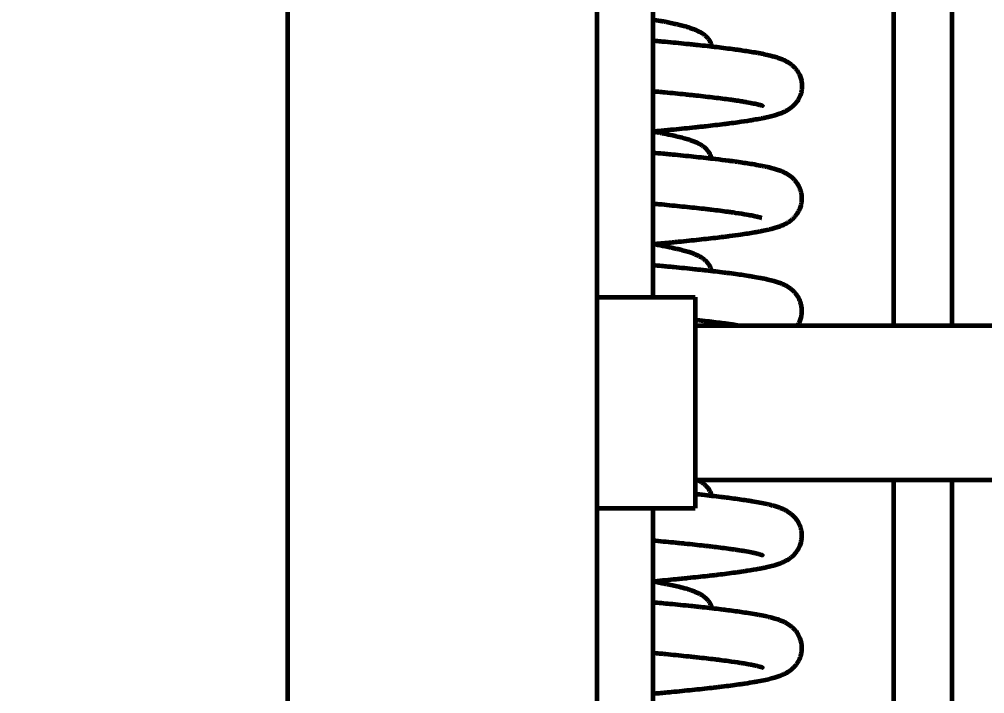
# Model space of a CAD drawing. Header units: millimetres. Extents: x 0 to 840, y 0 to 594.
# Drawn here: x 59.73 to 64.31, y 444.737 to 447.937 of the extents above; entities that cross this region are included whole.
import ezdxf

# ---------------------------------------------------------------- set-up
doc = ezdxf.new("R2010")
doc.units = ezdxf.units.MM
doc.linetypes.add('K5LT_BASIC', pattern=[0])
doc.linetypes.add('K5LT_THIN', pattern=[0])
doc.layers.add('Системный слой', color=7, linetype='Continuous')
doc.styles.add('KDIMTEXTSTYLE', font='GOST_AU.SHX', dxfattribs={"width": 0.96, "oblique": 15, "height": 5})
doc.dimstyles.new('KDIMSTYLE (0.07)', dxfattribs={"dimtxt": 5, "dimasz": 1, "dimexe": 2, "dimexo": 0, "dimgap": 1, "dimtad": 1, "dimlfac": 15, "dimtxsty": 'KDIMTEXTSTYLE', "dimsah": 1, "dimcen": 0, "dimdle": 1, "dimadec": 0, "dimazin": 0, "dimtfac": 0.667, "dimtmove": 0, "dimatfit": 3, "dimfxl": 1, "dimtvp": 1, "dimtolj": 1, "dimtzin": 0, "dimarcsym": 0})

# ---------------------------------------------------------------- blocks, each defined once
blk = doc.blocks.new('KDIMARROW_01')
at = {"layer": 'Системный слой'}
blk.add_hatch(color=0, dxfattribs=at).paths.add_polyline_path([(0, 0), (-5, 0.6583), (-4.5, 0), (-5, -0.6583)])
at = {"layer": 'Системный слой', "color": 0, "linetype": 'K5LT_THIN', "lineweight": 18}
for p, q in [((-4.5, 0), (-5, 0.6583)), ((-5, 0.6583), (0, 0)), ((0, 0), (-5, -0.6583)), ((-5, -0.6583), (-4.5, 0)), ((0, 0), (-1, 0))]:
    blk.add_line(p, q, dxfattribs=at)

msp = doc.modelspace()

# ---------------------------------------------------------------- linework, layer by layer
at = {"layer": 'Системный слой', "color": 5, "linetype": 'K5LT_BASIC', "lineweight": 60, "true_color": 0x0000ff}
for p, q in [((61.00305, 512.31632), (61.00305, 411.74583)), ((62.46971, 512.30589), (62.46971, 411.73474)), ((63.87945, 446.48472), (63.87945, 479.15139)), ((64.15418, 479.15139), (64.15418, 446.48472)), ((62.73638, 479.01806), (62.73638, 446.61806)), ((62.46971, 446.61806), (62.93595, 446.61806)), ((62.93595, 446.61806), (62.93595, 446.61308)), ((62.93595, 446.61308), (62.93595, 445.61806)), ((62.93595, 446.48472), (64.60262, 446.48472)), ((62.93595, 445.75139), (64.60262, 445.75139)), ((63.87945, 413.73968), (63.87945, 445.75139)), ((64.15418, 445.75139), (64.15418, 413.77201)), ((62.46971, 445.61806), (62.93595, 445.61806)), ((62.73638, 445.61806), (62.73638, 413.95986))]:
    msp.add_line(p, q, dxfattribs=at)
for points, knots in [([(62.73638, 447.93659), (62.7481, 447.93453), (62.75949, 447.93246), (62.77575, 447.92941), (62.78092, 447.92842), (62.79109, 447.92644), (62.79611, 447.92544), (62.80493, 447.92366), (62.80878, 447.92287), (62.8174, 447.92107), (62.82213, 447.92006), (62.83142, 447.91803), (62.83598, 447.91701), (62.84589, 447.91475), (62.85118, 447.91351), (62.86063, 447.91122), (62.86481, 447.91018), (62.87299, 447.90808), (62.877, 447.90703), (62.89157, 447.90307), (62.90161, 447.90011), (62.91796, 447.89476), (62.92461, 447.89242), (62.93664, 447.88776), (62.94207, 447.88549), (62.94993, 447.88184), (62.95251, 447.88059), (62.95759, 447.87798), (62.95995, 447.87671), (62.96729, 447.8725), (62.97215, 447.8694), (62.979, 447.86429), (62.9811, 447.86262), (62.98672, 447.85782), (62.99012, 447.85458), (62.99545, 447.84857), (62.99708, 447.8466), (63.00044, 447.8421), (63.00196, 447.83989), (63.00494, 447.83504), (63.00634, 447.83253), (63.00887, 447.82736), (63.0101, 447.82452), (63.0126, 447.81777), (63.01395, 447.81302), (63.01482, 447.8086), (63.01484, 447.8085), (63.01486, 447.80841)], [18.1692601, 18.1692601, 18.1692601, 18.1692601, 18.8211785, 18.8211785, 19.1315657, 19.1315657, 19.442832, 19.442832, 19.6894512, 19.6894512, 20.0028425, 20.0028425, 20.3168416, 20.3168416, 20.6983866, 20.6983866, 21.0139505, 21.0139505, 21.32952, 21.32952, 22.1900927, 22.1900927, 22.8291379, 22.8291379, 23.3887206, 23.3887206, 23.6696771, 23.6696771, 23.9363018, 23.9363018, 24.470549, 24.470549, 24.7026866, 24.7026866, 25.1010125, 25.1010125, 25.3022791, 25.3022791, 25.495904, 25.495904, 25.6844685, 25.6844685, 25.8700458, 25.8700458, 26.1442867, 26.1442867, 26.1504688, 26.1504688, 26.1504688, 26.1504688]), ([(62.73638, 447.83642), (62.74619, 447.83552), (62.75593, 447.83463), (62.77539, 447.83282), (62.78512, 447.83191), (62.82915, 447.82776), (62.8625, 447.82451), (62.9038, 447.82034), (62.91287, 447.81941), (62.93082, 447.81755), (62.93971, 447.81662), (62.98007, 447.81234), (63.01025, 447.80898), (63.0681, 447.80217), (63.09572, 447.79871), (63.12881, 447.79425), (63.13595, 447.79327), (63.14679, 447.79174), (63.15059, 447.7912), (63.17784, 447.78726), (63.19954, 447.78385), (63.22563, 447.77931), (63.23145, 447.77826), (63.24279, 447.77615), (63.24836, 447.77508), (63.26473, 447.77181), (63.27518, 447.76956), (63.28986, 447.7661), (63.29461, 447.76493), (63.30564, 447.76208), (63.31198, 447.76032), (63.32234, 447.7572), (63.32622, 447.75596), (63.33653, 447.75248), (63.34288, 447.75012), (63.35257, 447.74607), (63.35615, 447.74448), (63.36318, 447.7411), (63.36631, 447.7395), (63.37588, 447.73419), (63.38174, 447.73055), (63.39124, 447.72353), (63.3946, 447.72084), (63.40089, 447.71532), (63.40417, 447.71218), (63.41019, 447.70582), (63.41319, 447.70234), (63.4167, 447.69779), (63.41734, 447.69694), (63.41925, 447.69434), (63.4205, 447.69255), (63.42415, 447.68703), (63.42646, 447.68313), (63.43159, 447.67328), (63.43424, 447.66712), (63.43851, 447.65443), (63.44022, 447.64769), (63.4422, 447.63575), (63.44274, 447.63048), (63.44315, 447.61998), (63.44303, 447.61471), (63.44214, 447.60428), (63.44138, 447.59913), (63.43924, 447.58903), (63.43789, 447.58413), (63.43463, 447.57457), (63.43276, 447.57002), (63.42856, 447.56119), (63.42628, 447.55704), (63.42044, 447.5476), (63.41682, 447.54264), (63.40901, 447.53323), (63.4048, 447.52887), (63.39785, 447.52243), (63.39508, 447.52007), (63.39091, 447.51675), (63.38948, 447.51565), (63.38525, 447.51253), (63.38242, 447.51059), (63.37654, 447.50679), (63.37326, 447.50484), (63.36418, 447.49978), (63.35826, 447.49693), (63.34905, 447.49291), (63.34589, 447.49162), (63.33879, 447.48888), (63.33559, 447.48772), (63.32637, 447.48454), (63.32067, 447.48275), (63.31082, 447.47986), (63.30643, 447.47864), (63.29767, 447.47633), (63.29315, 447.47519), (63.28004, 447.47203), (63.2713, 447.47009), (63.25693, 447.4671), (63.25152, 447.46602), (63.2363, 447.46309), (63.22619, 447.46125), (63.20959, 447.4584), (63.2034, 447.45737), (63.17913, 447.45345), (63.15993, 447.45057), (63.12609, 447.44584), (63.11209, 447.44396), (63.09001, 447.44112), (63.08232, 447.44015), (63.04695, 447.43576), (63.01771, 447.43235), (62.97842, 447.42801), (62.96977, 447.42707), (62.95227, 447.42519), (62.94342, 447.42425), (62.90259, 447.41998), (62.86933, 447.41665), (62.82541, 447.4124), (62.81584, 447.41148), (62.79655, 447.40965), (62.78684, 447.40873), (62.76363, 447.40657), (62.75007, 447.40531), (62.73638, 447.40406)], [4.5149882, 4.5149882, 4.5149882, 4.5149882, 4.8416219, 4.8416219, 5.1728879, 5.1728879, 6.3538682, 6.3538682, 6.6907287, 6.6907287, 7.0287803, 7.0287803, 8.2448073, 8.2448073, 9.4897153, 9.4897153, 9.8407758, 9.8407758, 10.033826, 10.033826, 11.2390333, 11.2390333, 11.5982312, 11.5982312, 11.9577359, 11.9577359, 12.6916993, 12.6916993, 13.0468137, 13.0468137, 13.5557089, 13.5557089, 13.8868493, 13.8868493, 14.4094424, 14.4094424, 14.7017307, 14.7017307, 14.9704875, 14.9704875, 15.4094283, 15.4094283, 15.6286698, 15.6286698, 15.8384195, 15.8384195, 16.0408141, 16.0408141, 16.0862608, 16.0862608, 16.177154, 16.177154, 16.3589406, 16.3589406, 16.614341, 16.614341, 16.8608754, 16.8608754, 17.0450946, 17.0450946, 17.2274585, 17.2274585, 17.409156, 17.409156, 17.5913266, 17.5913266, 17.7750871, 17.7750871, 17.9615588, 17.9615588, 18.2200209, 18.2200209, 18.5012588, 18.5012588, 18.688407, 18.688407, 18.7873342, 18.7873342, 18.9851887, 18.9851887, 19.2213195, 19.2213195, 19.6880743, 19.6880743, 19.9672425, 19.9672425, 20.258408, 20.258408, 20.7301714, 20.7301714, 21.0713169, 21.0713169, 21.419201, 21.419201, 22.0480338, 22.0480338, 22.4074842, 22.4074842, 23.0363171, 23.0363171, 23.3947079, 23.3947079, 24.4109956, 24.4109956, 25.0827043, 25.0827043, 25.4325862, 25.4325862, 26.6632452, 26.6632452, 27.0050389, 27.0050389, 27.3452206, 27.3452206, 28.5572108, 28.5572108, 28.8913199, 28.8913199, 29.2241951, 29.2241951, 29.6802866, 29.6802866, 29.6802866, 29.6802866]), ([(62.73638, 447.59624), (62.7457, 447.59538), (62.75494, 447.59451), (62.77369, 447.59275), (62.78319, 447.59186), (62.82611, 447.58775), (62.85852, 447.58456), (62.89844, 447.58045), (62.90718, 447.57954), (62.92445, 447.57772), (62.93298, 447.57681), (62.97155, 447.57264), (63.00019, 447.56939), (63.05389, 447.56291), (63.079, 447.55968), (63.10871, 447.55557), (63.11519, 447.55465), (63.12782, 447.55281), (63.13396, 447.5519), (63.14917, 447.54958), (63.15799, 447.54818), (63.17174, 447.54589), (63.17697, 447.545), (63.19355, 447.54207), (63.20405, 447.54006), (63.22242, 447.53624), (63.23052, 447.53438), (63.24003, 447.53197), (63.24262, 447.53127), (63.2481, 447.52973), (63.2513, 447.52873), (63.25395, 447.52784), (63.25502, 447.52746), (63.25641, 447.52693), (63.25562, 447.52727), (63.25542, 447.52737)], [36.6771685, 36.6771685, 36.6771685, 36.6771685, 36.9747086, 36.9747086, 37.285397, 37.285397, 38.3918874, 38.3918874, 38.7066262, 38.7066262, 39.0224179, 39.0224179, 40.1534954, 40.1534954, 41.2830678, 41.2830678, 41.6080583, 41.6080583, 41.9334416, 41.9334416, 42.4374139, 42.4374139, 42.7648578, 42.7648578, 43.5134637, 43.5134637, 44.2620695, 44.2620695, 44.5758983, 44.5758983, 45.0548218, 45.0548218, 45.3246991, 45.3246991, 45.7949073, 45.7949073, 45.7949073, 45.7949073]), ([(63.01486, 447.27505), (63.01464, 447.2762), (63.0144, 447.27733), (63.01346, 447.28133), (63.01262, 447.28419), (63.01024, 447.291), (63.00864, 447.29466), (63.0048, 447.30207), (63.0028, 447.30532), (62.99896, 447.31081), (62.99737, 447.31287), (62.99467, 447.31612), (62.99357, 447.31738), (62.99069, 447.32052), (62.9888, 447.32241), (62.98362, 447.32726), (62.98018, 447.33008), (62.97468, 447.33417), (62.97264, 447.33559), (62.96835, 447.33841), (62.96628, 447.3397), (62.96179, 447.34234), (62.95955, 447.34359), (62.95208, 447.34755), (62.94676, 447.35006), (62.93855, 447.35359), (62.93578, 447.35473), (62.9269, 447.35823), (62.9207, 447.36047), (62.9109, 447.36375), (62.9075, 447.36485), (62.8951, 447.3687), (62.88573, 447.37137), (62.86581, 447.37664), (62.85528, 447.37924), (62.83976, 447.38283), (62.83523, 447.38385), (62.81775, 447.38771), (62.80417, 447.39052), (62.78487, 447.39432), (62.77973, 447.39531), (62.76929, 447.39729), (62.764, 447.39828), (62.75135, 447.4006), (62.74394, 447.40193), (62.73638, 447.40326)], [15.2738431, 15.2738431, 15.2738431, 15.2738431, 15.3423323, 15.3423323, 15.5223642, 15.5223642, 15.7842619, 15.7842619, 16.058564, 16.058564, 16.252785, 16.252785, 16.3790014, 16.3790014, 16.5871629, 16.5871629, 16.9639991, 16.9639991, 17.1936462, 17.1936462, 17.4331993, 17.4331993, 17.6849392, 17.6849392, 18.2528815, 18.2528815, 18.5400312, 18.5400312, 19.1438738, 19.1438738, 19.4524095, 19.4524095, 20.2411244, 20.2411244, 21.0298393, 21.0298393, 21.3451067, 21.3451067, 22.2240718, 22.2240718, 22.5359485, 22.5359485, 22.8470314, 22.8470314, 23.2676354, 23.2676354, 23.2676354, 23.2676354]), ([(62.73638, 446.87073), (62.76274, 446.87314), (62.78859, 446.87555), (62.82345, 446.87888), (62.83296, 446.87979), (62.85182, 446.88163), (62.86118, 446.88254), (62.90367, 446.88676), (62.93568, 446.89006), (62.99696, 446.89668), (63.02623, 446.9), (63.06192, 446.90429), (63.06978, 446.90525), (63.08528, 446.90719), (63.09291, 446.90816), (63.1185, 446.91147), (63.13579, 446.91382), (63.17588, 446.91959), (63.1977, 446.923), (63.22394, 446.92754), (63.22979, 446.92859), (63.24119, 446.93069), (63.24678, 446.93176), (63.26341, 446.93506), (63.27408, 446.93734), (63.28895, 446.94083), (63.29373, 446.942), (63.30471, 446.94482), (63.31099, 446.94655), (63.32133, 446.94964), (63.32516, 446.95085), (63.33634, 446.95459), (63.34325, 446.95714), (63.35374, 446.96159), (63.35735, 446.96322), (63.36428, 446.9666), (63.36772, 446.9684), (63.37182, 446.97072), (63.37239, 446.97104), (63.37366, 446.97178), (63.37437, 446.9722), (63.37652, 446.97349), (63.37796, 446.97438), (63.38234, 446.97719), (63.38534, 446.97924), (63.39088, 446.98336), (63.39341, 446.98536), (63.39908, 446.99018), (63.40224, 446.99308), (63.40838, 446.99934), (63.41137, 447.00266), (63.41711, 447.00978), (63.41985, 447.01354), (63.42596, 447.02299), (63.42918, 447.02885), (63.43468, 447.04118), (63.43693, 447.04746), (63.44004, 447.05905), (63.44108, 447.06412), (63.44254, 447.07446), (63.44295, 447.07968), (63.44311, 447.09015), (63.44287, 447.09539), (63.44175, 447.10572), (63.44086, 447.11086), (63.43853, 447.12079), (63.43704, 447.12572), (63.43365, 447.13504), (63.43167, 447.13959), (63.4266, 447.14971), (63.42333, 447.15514), (63.41759, 447.16337), (63.41524, 447.16643), (63.40999, 447.17272), (63.40695, 447.176), (63.40101, 447.18188), (63.3978, 447.18477), (63.39171, 447.18983), (63.38849, 447.19228), (63.38227, 447.19669), (63.3792, 447.19869), (63.37044, 447.20402), (63.36553, 447.20662), (63.35699, 447.21076), (63.35377, 447.21221), (63.34712, 447.21504), (63.34351, 447.21647), (63.33649, 447.21911), (63.33274, 447.22044), (63.32276, 447.22377), (63.31656, 447.22565), (63.30587, 447.22866), (63.30148, 447.22983), (63.2905, 447.23263), (63.28362, 447.23427), (63.27145, 447.237), (63.26642, 447.23808), (63.25595, 447.24024), (63.25053, 447.24132), (63.23355, 447.24458), (63.22141, 447.24675), (63.18862, 447.25225), (63.16704, 447.25555), (63.14103, 447.25922), (63.1382, 447.25962), (63.12964, 447.2608), (63.12384, 447.26159), (63.11064, 447.26336), (63.10317, 447.26434), (63.07574, 447.26786), (63.05496, 447.2704), (63.00412, 447.27634), (62.97332, 447.27974), (62.90933, 447.28648), (62.87618, 447.28982), (62.83239, 447.29408), (62.82284, 447.295), (62.80362, 447.29683), (62.79395, 447.29775), (62.76845, 447.30014), (62.75251, 447.30161), (62.73638, 447.30309)], [21.4751895, 21.4751895, 21.4751895, 21.4751895, 22.4867935, 22.4867935, 22.8707507, 22.8707507, 23.2560442, 23.2560442, 24.6376212, 24.6376212, 26.0225664, 26.0225664, 26.4223354, 26.4223354, 26.8241777, 26.8241777, 27.7942628, 27.7942628, 29.1847549, 29.1847549, 29.5986035, 29.5986035, 30.0128351, 30.0128351, 30.8718429, 30.8718429, 31.2817204, 31.2817204, 31.8614759, 31.8614759, 32.2436087, 32.2436087, 32.9192174, 32.9192174, 33.2522075, 33.2522075, 33.5618145, 33.5618145, 33.6112782, 33.6112782, 33.6726035, 33.6726035, 33.795254, 33.795254, 34.0405551, 34.0405551, 34.2404277, 34.2404277, 34.484257, 34.484257, 34.7175601, 34.7175601, 34.9438232, 34.9438232, 35.2456499, 35.2456499, 35.5278717, 35.5278717, 35.7388603, 35.7388603, 35.9486311, 35.9486311, 36.1584487, 36.1584487, 36.3695896, 36.3695896, 36.5833664, 36.5833664, 36.8011587, 36.8011587, 37.0944071, 37.0944071, 37.2836793, 37.2836793, 37.5149433, 37.5149433, 37.7512054, 37.7512054, 37.9965616, 37.9965616, 38.2531943, 38.2531943, 38.7244485, 38.7244485, 39.0316553, 39.0316553, 39.3647518, 39.3647518, 39.719395, 39.719395, 40.3162701, 40.3162701, 40.7101352, 40.7101352, 41.3004449, 41.3004449, 41.7105574, 41.7105574, 42.1246205, 42.1246205, 42.9826017, 42.9826017, 44.3265592, 44.3265592, 44.4891463, 44.4891463, 44.8143203, 44.8143203, 45.2185949, 45.2185949, 46.2732177, 46.2732177, 47.6934743, 47.6934743, 49.0931531, 49.0931531, 49.4784196, 49.4784196, 49.8623441, 49.8623441, 50.4814258, 50.4814258, 50.4814258, 50.4814258]), ([(62.73638, 447.0629), (62.74061, 447.06251), (62.74483, 447.06212), (62.75868, 447.06083), (62.76825, 447.05993), (62.81144, 447.05585), (62.84408, 447.05266), (62.90708, 447.04626), (62.93741, 447.04305), (62.97444, 447.03894), (62.98256, 447.03802), (62.99855, 447.03619), (63.00643, 447.03527), (63.04193, 447.03107), (63.06791, 447.0278), (63.09869, 447.02363), (63.10532, 447.02271), (63.11754, 447.02098), (63.12318, 447.02016), (63.14822, 447.01646), (63.16612, 447.01358), (63.18695, 447.0099), (63.19179, 447.00902), (63.20104, 447.00727), (63.20541, 447.00641), (63.21762, 447.00393), (63.22488, 447.00233), (63.23402, 447.00015), (63.23709, 446.99939), (63.24564, 446.99715), (63.24993, 446.99588), (63.25346, 446.99467)], [35.7430246, 35.7430246, 35.7430246, 35.7430246, 35.8748702, 35.8748702, 36.1774122, 36.1774122, 37.2523773, 37.2523773, 38.3370245, 38.3370245, 38.6472739, 38.6472739, 38.9586758, 38.9586758, 40.0750141, 40.0750141, 40.3910649, 40.3910649, 40.6728486, 40.6728486, 41.6780939, 41.6780939, 41.9973924, 41.9973924, 42.3162, 42.3162, 42.9242987, 42.9242987, 43.2306743, 43.2306743, 43.9517138, 43.9517138, 43.9517138, 43.9517138]), ([(63.01486, 446.74174), (63.01433, 446.74449), (63.01369, 446.74707), (63.01206, 446.7526), (63.01113, 446.75521), (63.00843, 446.76181), (63.0066, 446.76544), (63.00373, 446.77038), (63.00269, 446.77203), (63.00019, 446.77579), (62.99847, 446.77813), (62.99514, 446.78228), (62.99333, 446.78434), (62.98975, 446.78814), (62.98791, 446.78994), (62.98411, 446.79342), (62.98225, 446.795), (62.97661, 446.79951), (62.97316, 446.80195), (62.96733, 446.80572), (62.96514, 446.80706), (62.96062, 446.80967), (62.95823, 446.81097), (62.95047, 446.815), (62.94491, 446.81757), (62.93636, 446.82117), (62.93352, 446.82231), (62.92487, 446.82564), (62.91885, 446.82778), (62.90921, 446.83097), (62.90581, 446.83205), (62.8941, 446.83565), (62.88543, 446.83811), (62.87499, 446.84088), (62.8737, 446.84122), (62.8707, 446.842), (62.86898, 446.84244), (62.86376, 446.84377), (62.86022, 446.84465), (62.85234, 446.84656), (62.84798, 446.84759), (62.83909, 446.84965), (62.83455, 446.85067), (62.82769, 446.85218), (62.82543, 446.85267), (62.81859, 446.85414), (62.81395, 446.85513), (62.80437, 446.85711), (62.79943, 446.85811), (62.77958, 446.86205), (62.76402, 446.86498), (62.74399, 446.86858), (62.7402, 446.86925), (62.73638, 446.86993)], [15.2721746, 15.2721746, 15.2721746, 15.2721746, 15.4388148, 15.4388148, 15.6189055, 15.6189055, 15.8861843, 15.8861843, 16.0136832, 16.0136832, 16.2106165, 16.2106165, 16.4114529, 16.4114529, 16.6175259, 16.6175259, 16.830425, 16.830425, 17.2321032, 17.2321032, 17.4761631, 17.4761631, 17.7336836, 17.7336836, 18.3269218, 18.3269218, 18.6157832, 18.6157832, 19.1939626, 19.1939626, 19.501393, 19.501393, 20.2271694, 20.2271694, 20.3284075, 20.3284075, 20.4618707, 20.4618707, 20.728797, 20.728797, 21.0445292, 21.0445292, 21.3598321, 21.3598321, 21.5123391, 21.5123391, 21.8173531, 21.8173531, 22.1304782, 22.1304782, 23.0536314, 23.0536314, 23.2665611, 23.2665611, 23.2665611, 23.2665611]), ([(63.42277, 446.48472), (63.42393, 446.48653), (63.42506, 446.48841), (63.42937, 446.49595), (63.43226, 446.50196), (63.43706, 446.51457), (63.43896, 446.52097), (63.44142, 446.53272), (63.44218, 446.53787), (63.44304, 446.54831), (63.44315, 446.55355), (63.44272, 446.56399), (63.44218, 446.5692), (63.44049, 446.57937), (63.43933, 446.58443), (63.43649, 446.5941), (63.43476, 446.59887), (63.43091, 446.60792), (63.42874, 446.61228), (63.42401, 446.62062), (63.42147, 446.62455), (63.41688, 446.63096), (63.41487, 446.63353), (63.40998, 446.6394), (63.40694, 446.64268), (63.401, 446.64856), (63.39779, 446.65144), (63.3917, 446.65651), (63.38849, 446.65895), (63.38226, 446.66336), (63.37919, 446.66536), (63.37284, 446.66923), (63.36999, 446.67083), (63.36077, 446.67572), (63.35544, 446.67818), (63.34653, 446.68194), (63.34291, 446.68338), (63.33586, 446.68601), (63.3321, 446.68732), (63.32209, 446.69064), (63.3159, 446.69251), (63.30518, 446.69551), (63.30076, 446.69669), (63.29181, 446.69896), (63.28707, 446.70011), (63.27528, 446.70284), (63.26806, 446.70441), (63.25527, 446.70705), (63.24984, 446.70813), (63.2328, 446.71139), (63.22064, 446.71355), (63.20168, 446.71673), (63.19537, 446.71775), (63.16774, 446.72212), (63.14488, 446.72543), (63.11316, 446.72969), (63.10572, 446.73067), (63.09061, 446.73262), (63.08293, 446.73359), (63.04772, 446.73797), (63.01868, 446.74135), (62.97952, 446.74568), (62.97081, 446.74663), (62.95319, 446.74853), (62.94428, 446.74947), (62.90336, 446.75376), (62.87008, 446.7571), (62.82615, 446.76135), (62.81657, 446.76227), (62.79729, 446.7641), (62.78759, 446.76501), (62.76414, 446.7672), (62.75033, 446.76848), (62.73638, 446.76975)], [26.8344584, 26.8344584, 26.8344584, 26.8344584, 26.9140354, 26.9140354, 27.1451944, 27.1451944, 27.3637099, 27.3637099, 27.5292548, 27.5292548, 27.6942968, 27.6942968, 27.8598318, 27.8598318, 28.0268735, 28.0268735, 28.1964739, 28.1964739, 28.3693152, 28.3693152, 28.543085, 28.543085, 28.6698467, 28.6698467, 28.8519205, 28.8519205, 29.0379252, 29.0379252, 29.2310918, 29.2310918, 29.433138, 29.433138, 29.6463383, 29.6463383, 30.0602691, 30.0602691, 30.323602, 30.323602, 30.6035847, 30.6035847, 31.0734237, 31.0734237, 31.3841788, 31.3841788, 31.7038255, 31.7038255, 32.1685717, 32.1685717, 32.4945992, 32.4945992, 33.1701752, 33.1701752, 33.4951419, 33.4951419, 34.5618361, 34.5618361, 34.8802776, 34.8802776, 35.197354, 35.197354, 36.308348, 36.308348, 36.6207385, 36.6207385, 36.9320237, 36.9320237, 38.0328558, 38.0328558, 38.3359136, 38.3359136, 38.6379369, 38.6379369, 39.0594782, 39.0594782, 39.0594782, 39.0594782]), ([(63.1373, 446.48472), (63.13239, 446.48547), (63.12736, 446.48621), (63.11659, 446.48778), (63.11082, 446.4886), (63.09833, 446.49034), (63.09158, 446.49126), (63.07777, 446.49311), (63.0707, 446.49403), (63.03817, 446.4982), (63.01093, 446.50147), (62.97397, 446.50566), (62.96574, 446.50657), (62.95033, 446.50827), (62.94319, 446.50905), (62.93595, 446.50982)], [3.5298273, 3.5298273, 3.5298273, 3.5298273, 3.8061481, 3.8061481, 4.1085181, 4.1085181, 4.4462882, 4.4462882, 4.7832789, 4.7832789, 5.9672608, 5.9672608, 6.2991287, 6.2991287, 6.5797947, 6.5797947, 6.5797947, 6.5797947]), ([(63.01487, 445.675), (63.01442, 445.67734), (63.01384, 445.6798), (63.01243, 445.68477), (63.01141, 445.68777), (63.00927, 445.69315), (63.00805, 445.6958), (63.00543, 445.70085), (63.00407, 445.70318), (63.00027, 445.7091), (62.99799, 445.71215), (62.99346, 445.71756), (62.99154, 445.71963), (62.98765, 445.72352), (62.98577, 445.72527), (62.98193, 445.7286), (62.97992, 445.73023), (62.97588, 445.7333), (62.97377, 445.7348), (62.96742, 445.73908), (62.96321, 445.74158), (62.95644, 445.74526), (62.9541, 445.74646), (62.94905, 445.74893), (62.94636, 445.75018), (62.94363, 445.75139)], [15.2786869, 15.2786869, 15.2786869, 15.2786869, 15.4198226, 15.4198226, 15.6030203, 15.6030203, 15.7864814, 15.7864814, 15.9719728, 15.9719728, 16.2609168, 16.2609168, 16.4905844, 16.4905844, 16.7023812, 16.7023812, 16.9231568, 16.9231568, 17.1533399, 17.1533399, 17.6271308, 17.6271308, 17.8872433, 17.8872433, 18.1735428, 18.1735428, 18.1735428, 18.1735428]), ([(62.73638, 445.27073), (62.73916, 445.27098), (62.74193, 445.27124), (62.77967, 445.2747), (62.81373, 445.27791), (62.85612, 445.28205), (62.86545, 445.28297), (62.88397, 445.28481), (62.89315, 445.28573), (62.93482, 445.28997), (62.96611, 445.29329), (63.00442, 445.29757), (63.01277, 445.29851), (63.02928, 445.30041), (63.03743, 445.30136), (63.07429, 445.30574), (63.1015, 445.30918), (63.13412, 445.31363), (63.1412, 445.31461), (63.15317, 445.31632), (63.15813, 445.31704), (63.16982, 445.31876), (63.17645, 445.31977), (63.2037, 445.324), (63.22298, 445.32727), (63.24633, 445.33167), (63.25184, 445.33275), (63.26248, 445.33491), (63.26769, 445.33601), (63.28256, 445.33927), (63.29194, 445.3415), (63.30518, 445.34497), (63.30967, 445.34621), (63.31993, 445.34919), (63.32557, 445.35094), (63.33539, 445.35431), (63.3389, 445.35558), (63.35, 445.35988), (63.3575, 445.36313), (63.36855, 445.36885), (63.372, 445.37077), (63.37874, 445.37483), (63.38208, 445.377), (63.38767, 445.38096), (63.38988, 445.3826), (63.39659, 445.38792), (63.40118, 445.39197), (63.40874, 445.39972), (63.41172, 445.40307), (63.41744, 445.41021), (63.42017, 445.414), (63.42532, 445.42204), (63.42771, 445.42624), (63.43209, 445.43514), (63.43404, 445.43972), (63.43794, 445.45074), (63.43969, 445.45719), (63.44214, 445.4704), (63.44284, 445.47706), (63.44317, 445.49041), (63.44281, 445.49709), (63.44126, 445.50873), (63.44025, 445.51384), (63.4377, 445.52366), (63.4361, 445.52854), (63.43251, 445.53773), (63.43045, 445.54221), (63.42593, 445.55075), (63.42347, 445.55481), (63.41847, 445.56219), (63.41593, 445.56556), (63.41053, 445.57211), (63.40753, 445.57538), (63.40014, 445.58279), (63.39536, 445.58693), (63.38778, 445.59282), (63.38462, 445.59507), (63.37834, 445.59924), (63.37537, 445.60106), (63.36897, 445.60474), (63.36615, 445.60624), (63.35969, 445.60949), (63.35658, 445.61094), (63.34714, 445.61511), (63.34078, 445.61758), (63.33088, 445.62108), (63.32718, 445.62231), (63.31697, 445.62553), (63.31082, 445.62731), (63.30003, 445.63021), (63.29545, 445.63139), (63.28623, 445.63364), (63.28143, 445.63476), (63.26608, 445.6382), (63.2553, 445.64042), (63.23242, 445.64479), (63.22032, 445.64694), (63.20142, 445.6501), (63.1951, 445.65113), (63.16721, 445.65553), (63.14406, 445.65888), (63.10768, 445.66376), (63.0957, 445.66531), (63.07567, 445.66783), (63.06783, 445.6688), (63.03151, 445.67321), (63.00149, 445.67663), (62.96122, 445.681), (62.95237, 445.68195), (62.94093, 445.68315), (62.93845, 445.68342), (62.93595, 445.68368)], [20.1436098, 20.1436098, 20.1436098, 20.1436098, 20.2446428, 20.2446428, 21.5215699, 21.5215699, 21.8868469, 21.8868469, 22.2535039, 22.2535039, 23.5694427, 23.5694427, 23.9435643, 23.9435643, 24.3194037, 24.3194037, 25.6706935, 25.6706935, 26.0544178, 26.0544178, 26.3335251, 26.3335251, 26.721096, 26.721096, 27.9615217, 27.9615217, 28.3542465, 28.3542465, 28.7469874, 28.7469874, 29.5051012, 29.5051012, 29.8878539, 29.8878539, 30.4186922, 30.4186922, 30.7559403, 30.7559403, 31.4261252, 31.4261252, 31.7113007, 31.7113007, 31.975025, 31.975025, 32.1427624, 32.1427624, 32.4782371, 32.4782371, 32.6989721, 32.6989721, 32.9131811, 32.9131811, 33.1219686, 33.1219686, 33.3262928, 33.3262928, 33.5871691, 33.5871691, 33.8414291, 33.8414291, 34.0941669, 34.0941669, 34.2946563, 34.2946563, 34.4979745, 34.4979745, 34.7053842, 34.7053842, 34.9142029, 34.9142029, 35.1087007, 35.1087007, 35.3252092, 35.3252092, 35.6599085, 35.6599085, 35.8963592, 35.8963592, 36.1445702, 36.1445702, 36.407811, 36.407811, 36.6921966, 36.6921966, 37.259776, 37.259776, 37.6026702, 37.6026702, 38.1604641, 38.1604641, 38.5398848, 38.5398848, 38.9266539, 38.9266539, 39.7350918, 39.7350918, 40.5435296, 40.5435296, 40.9346098, 40.9346098, 42.2332883, 42.2332883, 42.8425871, 42.8425871, 43.2235494, 43.2235494, 44.5775534, 44.5775534, 44.9525843, 44.9525843, 45.0561848, 45.0561848, 45.0561848, 45.0561848]), ([(63.25536, 445.39406), (63.25563, 445.39393), (63.25629, 445.39365), (63.25448, 445.39432), (63.25327, 445.39474), (63.24979, 445.39588), (63.24517, 445.39727), (63.23735, 445.39932), (63.23456, 445.40002), (63.22664, 445.40192), (63.22137, 445.4031), (63.21177, 445.40513), (63.20761, 445.40598), (63.19323, 445.40879), (63.18206, 445.41081), (63.16458, 445.41376), (63.15903, 445.41466), (63.14875, 445.4163), (63.14407, 445.41703), (63.13328, 445.41867), (63.12712, 445.41959), (63.11444, 445.42142), (63.10794, 445.42234), (63.07834, 445.42643), (63.05341, 445.42964), (63.01914, 445.43377), (63.01135, 445.43469), (62.99554, 445.43654), (62.98753, 445.43745), (62.95037, 445.44165), (62.91972, 445.44494), (62.87881, 445.44913), (62.86985, 445.45004), (62.85175, 445.45186), (62.84261, 445.45277), (62.80208, 445.45675), (62.76968, 445.45983), (62.73638, 445.4629)], [0, 0, 0, 0, 0.5429221, 0.5429221, 0.8046788, 0.8046788, 1.4357002, 1.4357002, 1.7454987, 1.7454987, 2.2234983, 2.2234983, 2.5464813, 2.5464813, 3.2926133, 3.2926133, 3.6200289, 3.6200289, 3.8811216, 3.8811216, 4.2073034, 4.2073034, 4.5327004, 4.5327004, 5.6531948, 5.6531948, 5.9749228, 5.9749228, 6.2949674, 6.2949674, 7.4341279, 7.4341279, 7.7488285, 7.7488285, 8.0626308, 8.0626308, 9.1261073, 9.1261073, 9.1261073, 9.1261073]), ([(62.73638, 445.26993), (62.73654, 445.2699), (62.73669, 445.26987), (62.75606, 445.26646), (62.77435, 445.26307), (62.79668, 445.25866), (62.80163, 445.25766), (62.81139, 445.25566), (62.81618, 445.25466), (62.83088, 445.25151), (62.84047, 445.24936), (62.86227, 445.24421), (62.87407, 445.24121), (62.89628, 445.23504), (62.90661, 445.2319), (62.92344, 445.22617), (62.93024, 445.22366), (62.93956, 445.21984), (62.9424, 445.21862), (62.95049, 445.21497), (62.95563, 445.21243), (62.96311, 445.20825), (62.96549, 445.20685), (62.97238, 445.20253), (62.97693, 445.19935), (62.98352, 445.19392), (62.98541, 445.19227), (62.98917, 445.1887), (62.99075, 445.18711), (62.99543, 445.18202), (62.99822, 445.17859), (63.00336, 445.17114), (63.00576, 445.16708), (63.00898, 445.16047), (63.01026, 445.15746), (63.01223, 445.15206), (63.01319, 445.14896), (63.01427, 445.1446), (63.01458, 445.14318), (63.01486, 445.14175)], [18.338565, 18.338565, 18.338565, 18.338565, 18.3472506, 18.3472506, 19.4174109, 19.4174109, 19.7294684, 19.7294684, 20.0427108, 20.0427108, 20.7073076, 20.7073076, 21.6178313, 21.6178313, 22.5283551, 22.5283551, 23.1943447, 23.1943447, 23.4881751, 23.4881751, 24.0502872, 24.0502872, 24.3094207, 24.3094207, 24.8181973, 24.8181973, 25.0414874, 25.0414874, 25.2315293, 25.2315293, 25.5626891, 25.5626891, 25.8640418, 25.8640418, 26.0525972, 26.0525972, 26.2404402, 26.2404402, 26.3284295, 26.3284295, 26.3284295, 26.3284295]), ([(62.73638, 444.7374), (62.74644, 444.73832), (62.75642, 444.73923), (62.77613, 444.74106), (62.78585, 444.74197), (62.80517, 444.7438), (62.81476, 444.74471), (62.85828, 444.74889), (62.89118, 444.75216), (62.95496, 444.75877), (62.98579, 444.7621), (63.02342, 444.7664), (63.03162, 444.76735), (63.0478, 444.76926), (63.05579, 444.77021), (63.09182, 444.77461), (63.11829, 444.77806), (63.14596, 444.78196), (63.14891, 444.78238), (63.15878, 444.7838), (63.16556, 444.78479), (63.18857, 444.78827), (63.20404, 444.79076), (63.22467, 444.79434), (63.23052, 444.79539), (63.24803, 444.79863), (63.25923, 444.80085), (63.28058, 444.80547), (63.2907, 444.80785), (63.30467, 444.8115), (63.30909, 444.81271), (63.31969, 444.81578), (63.32561, 444.81762), (63.33549, 444.82101), (63.33923, 444.82237), (63.34655, 444.82521), (63.35024, 444.82674), (63.36094, 444.83149), (63.36837, 444.83519), (63.37818, 444.84118), (63.38014, 444.84243), (63.38534, 444.84591), (63.38862, 444.84828), (63.39699, 444.85489), (63.40214, 444.85948), (63.41023, 444.86804), (63.41318, 444.87146), (63.4188, 444.87874), (63.4215, 444.88261), (63.42653, 444.89081), (63.42886, 444.89508), (63.43309, 444.9041), (63.43495, 444.90874), (63.43818, 444.91845), (63.43951, 444.92341), (63.44185, 444.93501), (63.44266, 444.94166), (63.44321, 444.955), (63.44296, 444.96168), (63.44143, 444.97481), (63.44013, 444.98133), (63.43705, 444.9924), (63.43538, 444.99722), (63.43164, 445.00633), (63.42952, 445.01074), (63.42489, 445.01917), (63.42239, 445.02317), (63.41761, 445.02999), (63.41538, 445.0329), (63.41029, 445.03905), (63.40729, 445.04231), (63.40138, 445.0482), (63.39818, 445.0511), (63.3903, 445.0577), (63.38534, 445.0613), (63.37739, 445.0665), (63.37444, 445.06828), (63.36803, 445.07192), (63.3652, 445.0734), (63.35873, 445.07661), (63.35559, 445.07806), (63.34617, 445.08216), (63.33982, 445.0846), (63.3299, 445.08808), (63.32619, 445.0893), (63.31829, 445.09177), (63.31443, 445.09291), (63.30405, 445.09584), (63.29744, 445.09757), (63.28605, 445.10035), (63.28125, 445.10147), (63.26587, 445.10492), (63.25504, 445.10714), (63.238, 445.11039), (63.23227, 445.11145), (63.21427, 445.11465), (63.20152, 445.11679), (63.16682, 445.12225), (63.14383, 445.12557), (63.10779, 445.13041), (63.09595, 445.13195), (63.07607, 445.13445), (63.06823, 445.13542), (63.03194, 445.13983), (63.00193, 445.14325), (62.96168, 445.14762), (62.95283, 445.14856), (62.93503, 445.15045), (62.92607, 445.15138), (62.8847, 445.15564), (62.85107, 445.15897), (62.79027, 445.16478), (62.76359, 445.16727), (62.73638, 445.16975)], [21.4839326, 21.4839326, 21.4839326, 21.4839326, 21.8699409, 21.8699409, 22.2517491, 22.2517491, 22.6349183, 22.6349183, 24.0051263, 24.0051263, 25.400245, 25.400245, 25.796335, 25.796335, 26.1945912, 26.1945912, 27.6223023, 27.6223023, 27.7947476, 27.7947476, 28.2027421, 28.2027421, 29.2107954, 29.2107954, 29.6247252, 29.6247252, 30.4863991, 30.4863991, 31.348073, 31.348073, 31.7519347, 31.7519347, 32.3324974, 32.3324974, 32.6949447, 32.6949447, 33.0418173, 33.0418173, 33.7145983, 33.7145983, 33.8794108, 33.8794108, 34.1445976, 34.1445976, 34.5418611, 34.5418611, 34.7734111, 34.7734111, 34.9988322, 34.9988322, 35.218388, 35.218388, 35.4334643, 35.4334643, 35.6454261, 35.6454261, 35.9139995, 35.9139995, 36.1806538, 36.1806538, 36.4504721, 36.4504721, 36.6655267, 36.6655267, 36.8848206, 36.8848206, 37.1053473, 37.1053473, 37.2853149, 37.2853149, 37.5139528, 37.5139528, 37.7498177, 37.7498177, 38.136234, 38.136234, 38.399707, 38.399707, 38.6793598, 38.6793598, 38.981949, 38.981949, 39.5800164, 39.5800164, 39.9431192, 39.9431192, 40.3159556, 40.3159556, 40.9053362, 40.9053362, 41.3136107, 41.3136107, 42.1690535, 42.1690535, 42.5835699, 42.5835699, 43.4390127, 43.4390127, 44.7989123, 44.7989123, 45.4345947, 45.4345947, 45.8366618, 45.8366618, 47.2655545, 47.2655545, 47.6613888, 47.6613888, 48.0523041, 48.0523041, 49.4459193, 49.4459193, 50.4902511, 50.4902511, 50.4902511, 50.4902511]), ([(63.25508, 444.86087), (63.25443, 444.86119), (63.25644, 444.8603), (63.25284, 444.86155), (63.25133, 444.86205), (63.24701, 444.86339), (63.24105, 444.86504), (63.23487, 444.86661), (63.23192, 444.86733), (63.22408, 444.86918), (63.21764, 444.87059), (63.20628, 444.87291), (63.20196, 444.87376), (63.18864, 444.87629), (63.17918, 444.87797), (63.16363, 444.88058), (63.15809, 444.88148), (63.13429, 444.88526), (63.11445, 444.88815), (63.08036, 444.89278), (63.06722, 444.8945), (63.04623, 444.89714), (63.03875, 444.89806), (63.00429, 444.90225), (62.97568, 444.90551), (62.9371, 444.9097), (62.92857, 444.91062), (62.91131, 444.91244), (62.90258, 444.91336), (62.86229, 444.91751), (62.82945, 444.92076), (62.78606, 444.92492), (62.77655, 444.92582), (62.75739, 444.92762), (62.74775, 444.92852), (62.73748, 444.92947), (62.73693, 444.92952), (62.73638, 444.92957)], [0, 0, 0, 0, 0.3866668, 0.3866668, 0.5291443, 0.5291443, 0.8741798, 0.8741798, 1.0705762, 1.0705762, 1.6217455, 1.6217455, 1.939295, 1.939295, 2.5457365, 2.5457365, 2.8648807, 2.8648807, 3.8674806, 3.8674806, 4.4548851, 4.4548851, 4.7698372, 4.7698372, 5.8784201, 5.8784201, 6.1875996, 6.1875996, 6.4956845, 6.4956845, 7.5917369, 7.5917369, 7.8956603, 7.8956603, 8.1987332, 8.1987332, 8.2158235, 8.2158235, 8.2158235, 8.2158235])]:
    msp.add_open_spline(points, degree=3, knots=knots, dxfattribs=at)

# ---------------------------------------------------------------- dimensions: what is measured, and where the dimension line sits
at = {"layer": 'Системный слой', "color": 7}
msp.add_linear_dim(base=(35.79523, 548.52309), p1=(62.98689, 411.46667), p2=(66.39331, 548.52309), angle=90, location=(35.79523, 479.99488), text='\\H5.0;\\W0.965;\\Q15;\\H5.0;\\W0.965;\\Q15;\\Q15;H', dimstyle='KDIMSTYLE (0.07)', override={"dimexo": 0, "dimblk1": 'KDIMARROW_01', "dimblk2": 'KDIMARROW_01', "dimse1": 0, "dimse2": 0, "dimclrt": 7, "dimtolj": 1}, dxfattribs=at).render()

doc.saveas('drawing.dxf')
